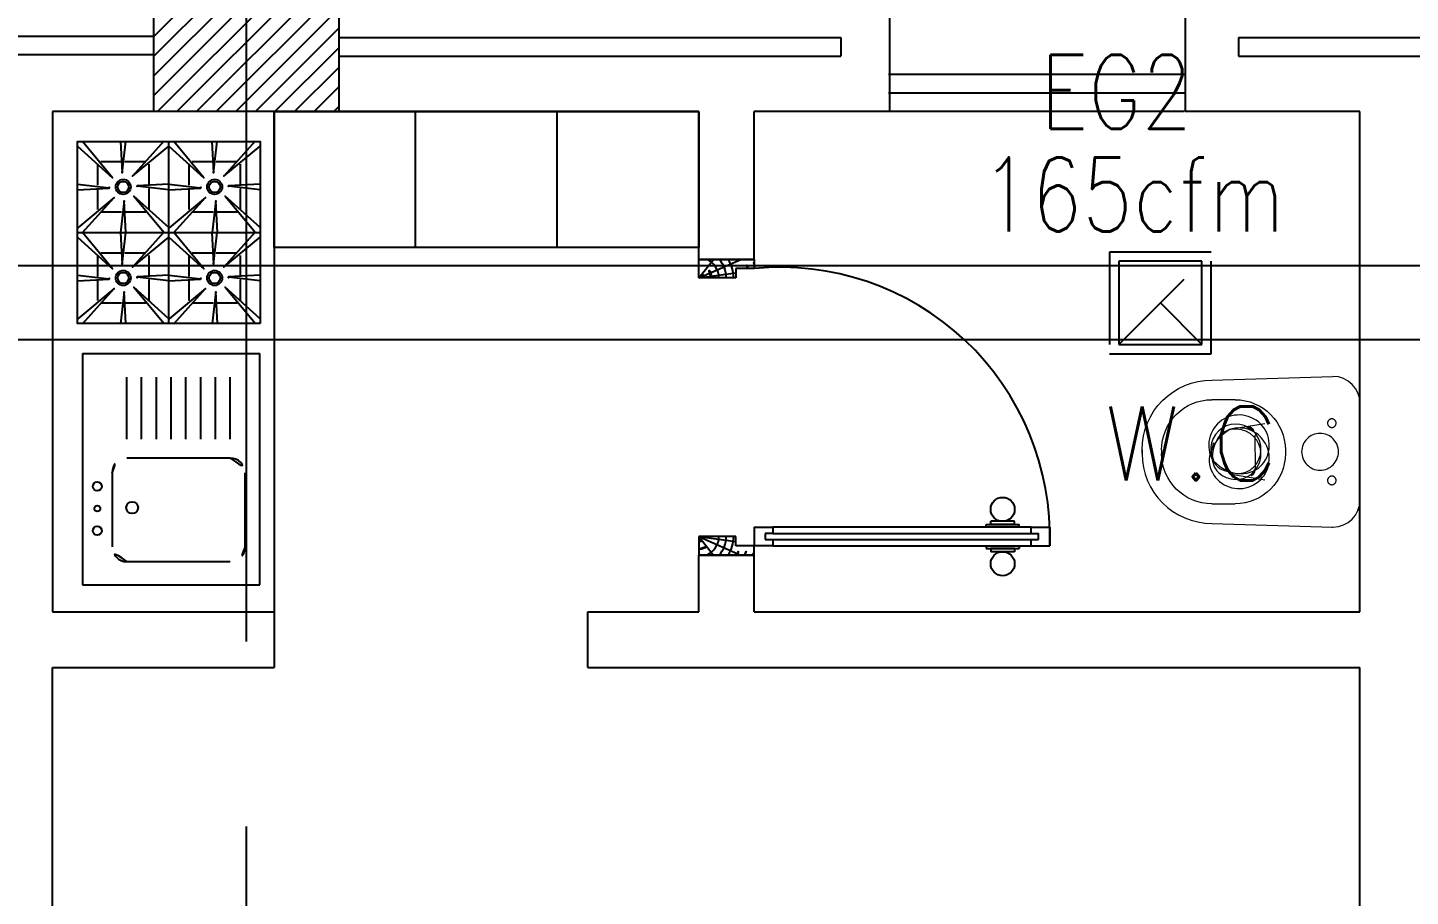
# Model space of a CAD drawing. Extents: x 417866230.2 to 417866327.8, y 43498045.5 to 43498135.4.
# Drawn here: x 417866266.405 to 417866270.148, y 43498119.548 to 43498121.899 of the extents above; entities that cross this region are included whole.
import ezdxf
from ezdxf.enums import TextEntityAlignment as Align

# ---------------------------------------------------------------- set-up
doc = ezdxf.new("R2010")
doc.units = 0
doc.header["$MEASUREMENT"] = 0
for name, pattern in [('CENTERX2', [4, 2.5, -0.5, 0.5, -0.5]), ('HIDDEN', [0.375, 0.25, -0.125]), ('HIDDEN2', [0.1875, 0.125, -0.0625])]:
    doc.linetypes.add(name, pattern=pattern)
doc.layers.get('0').update_dxf_attribs({"linetype": 'CONTINUOUS'})
for name, color, linetype in [('A-FURN-W', 9, 'CONTINUOUS'), ('AXES', 11, 'CENTERX2'), ('COL', 9, 'CONTINUOUS'), ('DOOR', 9, 'CONTINUOUS'), ('E-PANELBX', 9, 'CONTINUOUS'), ('EXDUCT', 10, 'CONTINUOUS'), ('FIX', 9, 'CONTINUOUS'), ('HAT', 12, 'CONTINUOUS'), ('INSUL', 9, 'CONTINUOUS'), ('K-FUR', 9, 'CONTINUOUS'), ('M-EGU.', 2, 'CONTINUOUS'), ('RM-NAME', 9, 'CONTINUOUS'), ('SCD', 2, 'CONTINUOUS'), ('WALL', 4, 'CONTINUOUS'), ('WIN', 9, 'CONTINUOUS')]:
    doc.layers.add(name, color=color, linetype=linetype)
doc.styles.add('ROMANS', font='ROMANS.shx', dxfattribs={"width": 0.6})

# ---------------------------------------------------------------- blocks, each defined once
blk = doc.blocks.new('*X90')
at = {"color": 0}
for p, q in [((49339.2220864851, 69544.7983588907), (49795.4237275944, 70001)), ((49339.2220864851, 69597.8313674797), (49742.39071900542, 70001)), ((49339.22208648511, 69650.8643760687), (49689.35771041642, 70001)), ((49339.22208648512, 69703.89738465768), (49636.32470182743, 70001)), ((49339.22208648513, 69756.93039324669), (49583.29169323844, 70001)), ((49339.22208648513, 69809.96340183569), (49530.25868464945, 70001)), ((49339.22208648514, 69862.99641042468), (49477.22567606046, 70001)), ((49339.22208648515, 69916.02941901368), (49424.19266747147, 70001)), ((49339.22208648515, 69969.06242760268), (49371.15965888248, 70001)), ((49348.4567361834, 69501), (49839.2220864851, 69991.76535030169)), ((49401.48974477239, 69501), (49839.22208648509, 69938.7323417127)), ((49454.52275336138, 69501), (49839.22208648508, 69885.6993331237)), ((49507.55576195037, 69501), (49839.22208648508, 69832.6663245347)), ((49560.58877053936, 69501), (49839.22208648507, 69779.63331594571)), ((49613.62177912835, 69501), (49839.22208648506, 69726.60030735671)), ((49666.65478771734, 69501), (49839.22208648505, 69673.56729876771)), ((49719.68779630634, 69501), (49839.22208648505, 69620.53429017872)), ((49772.72080489533, 69501), (49839.22208648505, 69567.50128158972)), ((49825.75381348432, 69501), (49839.22208648504, 69514.46827300072))]:
    blk.add_line(p, q, dxfattribs=at)
blk = doc.blocks.new('WC')
at = {"layer": 'FIX', "lineweight": 20}
for p, q in [((474.9999999413267, 140.8204326525447), (537.9999999286374, 140.8204326525447)), ((394.8190632528858, 75.68691823486006), (490.3663137183757, 60.12952448159922)), ((338.9999999767169, 4.820432680950034), (338.9999999767169, -4.817951826087665)), ((533.686589507095, 24.24526864886866), (539.5413532510865, 0.001240431301994249)), ((539.5413532510865, 0.001240431301994249), (533.686589507095, -24.24278778629377)), ((673.9999998932471, 4.820432681706734), (673.9999998932471, -4.817951825360069)), ((490.3663137183757, -60.12704361174838), (394.8190632528858, -75.6844373869535)), ((537.9999999286374, -140.8179517899407), (474.9999999413267, -140.8179517899407)), ((213.1572988978005, -203.8179517742828), (210.0000000034925, -203.8179517742828))]:
    blk.add_line(p, q, dxfattribs=at)
at = {"layer": 'FIX', "linetype": 'Continuous', "lineweight": 20}
blk.add_line((420.1086438769707, -47.34975640615448), (420.4314501879271, 44.6286713128502), dxfattribs=at)
at = {"layer": 'FIX', "lineweight": 20}
for points in [[(210.0000000031432, -203.8179517742828, -0.4142135623720295), (137.0000000270666, -130.8179517899407), (137.0000000270666, 0.001240427664015442), (137.0000000270666, 130.8204326531268, -0.4142135623805538), (210.0000000088476, 203.8204326368577)], [(726.999999880034, -4.820432680658996), (726.999999880034, 4.817951825360069, 0.414213562373095), (537.9999999286374, 193.8179517767567), (210.0000000029104, 203.8179517742537)], [(726.999999880034, 4.820432680658996), (726.999999880034, -4.817951825360069, -0.414213562373095), (537.9999999286374, -193.8179517767567), (210.0000000029104, -203.8179517742537)]]:
    blk.add_lwpolyline(points, format="xyb", dxfattribs=at)
at = {"layer": 'FIX', "linetype": 'HIDDEN', "lineweight": 20, "ltscale": 0.05}
for centre in [(213.1572988978005, 77.50124041197705), (213.1572988978005, -77.49875954940217)]:
    blk.add_circle(centre, 11.63803426258817, dxfattribs=at)
at = {"layer": 'FIX', "linetype": 'HIDDEN2', "lineweight": 20, "ltscale": 0.3}
blk.add_circle((245, 0), 49.81065704648448, dxfattribs=at)
at = {"layer": 'FIX', "lineweight": 20}
for centre, radius, start, end in [((474.9999999444699, 4.820432684820844), 135.999999967722, 90.00000000333506, 180.0000000016675), ((537.9999999254942, 4.820432684820844), 135.999999967722, 359.9999999983325, 90), ((464.3609761304106, -17.61048578153714), 81.97430560104621, 51.07583289591406, 71.50404722140216), ((473.0448338629212, -6.857746605353896), 68.15291692588886, 27.15318190886178, 51.07583290867439), ((474.9999999413267, -4.817951825360069), 135.9999999645952, 180, 270), ((473.0448338628048, 6.860227468045196), 68.15291692606822, 308.9241670913256, 332.8468180911382), ((537.9999999286374, -4.817951825360069), 135.9999999645952, 270, 0), ((464.360976150725, 17.61296664757538), 81.97430559098913, 288.495952764492, 308.9241670913256)]:
    blk.add_arc(centre, radius, start, end, dxfattribs=at)
at = {"layer": 'FIX', "linetype": 'Continuous', "lineweight": 20}
for centre, start, end in [((442.6786698182113, 45.53535193303833), 88.38785175708362, 182.3337855616429), ((442.355863507255, -45.58543171666679), 177.6662144383571, 271.6121482429164)]:
    blk.add_arc(centre, 22.26568775101992, start, end, dxfattribs=at)
blk = doc.blocks.new('A$C3CD36B94')
at = {"layer": 'DOOR', "color": 0, "linetype": 'ByBlock'}
for p, q in [((105.9309976578224, 950.4272783513879), (55.93099765782245, 950.4272783513879)), ((55.93099765782245, 800.4272783513879), (55.93099765782245, 950.4272783513879)), ((105.9309976578224, 850.4272783513879), (105.9309976578224, 950.4272783513879)), ((805.9309976578297, 950.4272783484776), (855.9309976578297, 950.4272783484776)), ((805.9309976578297, 850.4272783484776), (805.9309976578297, 950.4272783484776)), ((855.9309976578297, 800.4272783484776), (855.9309976578297, 950.4272783484776)), ((855.9309976578297, 950.4272783484776), (855.9309976578297, 800.4272783484776)), ((80.93099765782245, 850.4272783513879), (105.9309976578224, 850.4272783513879)), ((80.93099765782245, 800.4272783513879), (80.93099765782245, 850.4272783513879)), ((830.9309976578297, 850.4272783484776), (805.9309976578297, 850.4272783484776)), ((830.9309976578297, 800.4272783484776), (830.9309976578297, 850.4272783484776)), ((55.93099765782245, 800.4272783513879), (80.93099765782245, 800.4272783513879)), ((130.9309976578224, 800.4272783513879), (80.93099765782245, 800.4272783513879)), ((80.93099765782245, 750.4272783513879), (80.93099765782245, 800.4272783513879)), ((130.9309976578224, 800.4272783513879), (130.9309976578224, 750.4272783513879)), ((855.9309976578297, 800.4272783484776), (830.9309976578297, 800.4272783484776)), ((97.93099765782245, 750.4272783513879), (80.93099765782245, 750.4272783513879)), ((113.9309976578224, 770.4272783513879), (97.93099765782245, 770.4272783513879)), ((97.93099765782245, 770.4272783513879), (97.93099765782245, 750.4272783513879)), ((113.9309976578224, 750.4272783513879), (113.9309976578224, 770.4272783513879)), ((130.9309976578224, 750.4272783513879), (113.9309976578224, 750.4272783513879)), ((64.7309976577817, 95.3848211299919), (64.7309976577817, 160.1848211299803)), ((73.7309976577817, 160.1848211299803), (64.7309976577817, 160.1848211299803)), ((73.7309976577817, 172.7848211299861), (73.7309976577817, 82.78482112998608)), ((80.93099765782245, 172.7848211299861), (73.7309976577817, 172.7848211299861)), ((73.7309976577817, 95.3848211299919), (73.7309976577817, 160.1848211299803)), ((130.9309976578224, 172.7848211299861), (138.1309976578632, 172.7848211299861)), ((138.1309976578632, 172.7848211299861), (138.1309976578632, 82.78482112998608)), ((138.1309976578632, 95.3848211299919), (138.1309976578632, 160.1848211299803)), ((138.1309976578632, 160.1848211299803), (147.1309976578632, 160.1848211299803)), ((147.1309976578632, 95.3848211299919), (147.1309976578632, 160.1848211299803)), ((73.7309976577817, 95.3848211299919), (64.7309976577817, 95.3848211299919)), ((80.93099765782245, 82.78482112998608), (73.7309976577817, 82.78482112998608)), ((130.9309976578224, 82.78482112998608), (138.1309976578632, 82.78482112998608)), ((138.1309976578632, 95.3848211299919), (147.1309976578632, 95.3848211299919)), ((80.93099765782245, 50.42727835138794), (80.93099765782245, 0.4272783513879403)), ((80.93099765782245, 50.42727835138794), (97.93099765779334, 50.42727835138794)), ((97.93099765779334, 50.42727835138794), (97.93099765779334, 30.42727835138794)), ((113.9309976578224, 50.42727835138794), (113.9309976578224, 30.42727835138794)), ((113.9309976578224, 50.42727835138794), (130.9309976578224, 50.42727835138794)), ((130.9309976578224, 50.42727835138794), (130.9309976572986, 0.4272783513588365)), ((130.9309976578224, 0.4272783513879403), (80.93099765782245, 0.4272783513879403)), ((80.93099765782245, 0.4272783513879403), (130.9309976578224, 0.4272783513879403)), ((97.93099765782245, 30.42727835138794), (113.9309976578224, 30.42727835138794))]:
    blk.add_line(p, q, dxfattribs=at)
at = {"layer": 'DOOR', "color": 9, "linetype": 'ByBlock'}
for p, q in [((105.9309976578224, 950.4272783513879), (55.93099765782245, 910.2815440355334)), ((105.9309976578224, 950.4272783513879), (55.93099765782245, 836.7173483589431)), ((105.9309976578224, 950.4272783513879), (92.5737116143282, 850.4272783513879)), ((805.9309976578297, 950.4272783484776), (819.288283701324, 850.4272783484776)), ((805.9309976578297, 950.4272783484776), (855.9309976578297, 836.7173483560327)), ((805.9309976578297, 950.4272783484776), (855.9309976578297, 910.2815440326231))]:
    blk.add_line(p, q, dxfattribs=at)
at = {"layer": 'DOOR', "linetype": 'ByBlock'}
for p, q in [((80.93099765782245, 750.4272783513879), (80.93099765782245, 50.42727835138794)), ((97.93099765782245, 750.4272783513879), (97.93099765779334, 50.42727835138794)), ((113.9309976578224, 750.4272783513879), (113.9309976578224, 50.42727835138794)), ((130.9309976578224, 50.42727835138794), (130.9309976578224, 750.4272783513879))]:
    blk.add_line(p, q, dxfattribs=at)
at = {"layer": 'DOOR', "color": 0, "linetype": 'ByBlock'}
for centre in [(32.40005344280507, 127.7848211299861), (179.4619418727816, 127.7848211299861)]:
    blk.add_circle(centre, 32.39999999998526, dxfattribs=at)
at = {"layer": 'DOOR', "color": 9, "linetype": 'ByBlock'}
for centre, radius, start, end in [((105.9309976578224, 950.4272783513879), 34.40195781277725, 180, 270), ((105.9309976578224, 950.4272783513879), 14.40195781277725, 180, 270), ((805.9309976578297, 950.4272783484776), 34.40195781277725, 270, 0), ((805.9309976578297, 950.4272783484776), 14.40195781277725, 270, 0), ((105.9309976578224, 950.4272783513879), 54.40195781277725, 203.2073828919768, 270), ((805.9309976578297, 950.4272783484776), 54.40195781277725, 270, 336.7926171080232), ((105.9309976578224, 950.4272783513879), 74.40195781277725, 227.776426416831, 270), ((105.9309976578224, 950.4272783513879), 94.40195781277725, 238.0181880330829, 270), ((805.9309976578297, 950.4272783484776), 74.40195781277725, 270, 312.223573583169), ((805.9309976578297, 950.4272783484776), 94.40195781277725, 270, 301.9818119669171), ((105.9309976578224, 950.4272783513879), 114.4019578127773, 244.083841882062, 257.3774258712913), ((105.9309976578224, 950.4272783513879), 134.4019578127773, 248.1598493930305, 259.2800236451594), ((805.9309976578297, 950.4272783484776), 134.4019578127773, 280.7199763548406, 291.8401506069695), ((105.9309976578224, 950.4272783513879), 154.4019578127773, 251.1052885492919, 256.2857707775487), ((805.9309976578297, 950.4272783484776), 154.4019578127773, 283.7142292224513, 288.894711450708)]:
    blk.add_arc(centre, radius, start, end, dxfattribs=at)
at = {"layer": 'DOOR', "linetype": 'HIDDEN', "ltscale": 0.5}
blk.add_arc((105.9309976578152, 728.5522783511387), 728.5540581347677, 268.0335354317036, 5.661685100076586, dxfattribs=at)
blk = doc.blocks.new('RM1')
at = {"layer": 'RM-NAME', "style": 'ROMANS'}
for tag, p in [('ROOMNAME1', (0, 323.8095238059759)), ('ROOMNAME2', (0, 0))]:
    blk.add_attdef(tag, text='', height=200, dxfattribs=at).set_placement(p, align=Align.MIDDLE)
blk = doc.blocks.new('A$C68711307')
at = {"layer": 'A-FURN-W'}
for p, q in [((3.295186843388365e-07, 1.362504917779006e-07), (3.295186843388365e-07, 0.626605155900279)), ((3.295186843388365e-07, 0.626605155900279), (0.4800003295187025, 0.626605155900279)), ((0.4800003295187025, 0.626605155900279), (0.4800003295187025, 1.362504917779006e-07)), ((0.1200003295186889, 0.5634146310204642), (0.4000003295186616, 0.5634146310204642)), ((0.08000032951872527, 0.3234146310204551), (0.08000032951872527, 0.5234146310205006)), ((0.4400003295186252, 0.5234146310205006), (0.4400003295186252, 0.3234146310204551)), ((0.4000003295186616, 0.2834146310204915), (0.1200003295186889, 0.2834146310204915)), ((0.1200003295186889, 0.2320197278804699), (0.1200003295186889, 0.0643361122594115)), ((0.1600003295186525, 0.2320197278804699), (0.1600003295186525, 0.0643361122594115)), ((0.2000003295187298, 0.2320197278804699), (0.2000003295186161, 0.0643361122594115)), ((0.2400003295186934, 0.2320197278804699), (0.2400003295186934, 0.0643361122594115)), ((0.2800003295186571, 0.2320197278804699), (0.2800003295186571, 0.0643361122594115)), ((0.3200003295186207, 0.2320197278804699), (0.3200003295186207, 0.0643361122594115)), ((0.360000329518698, 0.2320197278804699), (0.360000329518698, 0.0643361122594115)), ((0.4000003295186616, 0.2320197278804699), (0.4000003295186616, 0.0643361122594115)), ((3.295186843388365e-07, 1.362504917779006e-07), (0.4800003295187025, 1.362504917779006e-07))]:
    blk.add_line(p, q, dxfattribs=at)
for centre, major_axis, ratio, start_param, end_param in [((0.1200003295186889, 0.5234146310205006), (-0.02828427124745597, 0.02828427124745597), 0.9999999999987707, 5.497787143781239, 7.068583470577649), ((0.4000003295186616, 0.5234146310205006), (-0.02828427124747747, 0.02828427124747747), 0.9999999999992397, 3.926990816986485, 5.497787143780621), ((0.1200003295186889, 0.3234146310204551), (-0.02828427124746943, 0.02828427124746943), 0.9999999999995244, 0.7853981633976861, 2.356194490191823), ((0.4000003295186616, 0.3234146310204551), (-0.02828427124747302, 0.02828427124747303), 0.9999999999995544, 2.356194490190985, 3.926990816986327)]:
    blk.add_ellipse(centre, major_axis=major_axis, ratio=ratio, start_param=start_param, end_param=end_param, dxfattribs=at)
at = {"layer": 'A-FURN-W', "extrusion": (0, 0, -1)}
for centre, major_axis, ratio in [((0.04000032951864796, 0.479903989483546), (-0.008485281374259527, 0.008485281374259529), 0.999999999993301), ((0.04000032951864796, 0.4199039894836005), (-0.005656854249491195, 0.005656854249491196), 1), ((0.1343899109381255, 0.4173802821322852), (-0.01131370849898239, 0.01131370849898239), 0.9999999999989951)]:
    blk.add_ellipse(centre, major_axis=major_axis, ratio=ratio, dxfattribs=at)
blk.add_ellipse((0.04000032951864796, 0.3599039894835414), major_axis=(-0.008485281374225422, 0.008485281374225424), ratio=0.9999999999986602, start_param=6.283185307178246, end_param=12.56637061435783, dxfattribs=at)
blk = doc.blocks.new('RANGE')
at = {"layer": 'K-FUR'}
for p, q in [((0.4500000000007276, 0.9037388509314042), (0.4500000000007276, 0)), ((0, 0.4518694254657021), (0.9000000000014552, 0.4518694254657021))]:
    blk.add_line(p, q, dxfattribs=at)
for points in [[(-0.0009347127306682523, 0.8788917408219277), (0.172354857710161, 0.7228772246799053, 0.0251745177584795), (0.1797917936455633, 0.7303450557246833), (0.02322564538553706, 0.9028041381989169)], [(0.2114181666220247, 0.9037388509314042), (0.2196457479840319, 0.7469013604040811, 0.0251745177584795), (0.2301850097865099, 0.7469232065468532), (0.2377596894402814, 0.9037388509314042)], [(0.4260876026273763, 0.9037388509277662), (0.270073086485354, 0.7304492804887559, 0.0251745177584795), (0.277540917530132, 0.7230123445551726), (0.4500000000043656, 0.8795784928133799)], [(0.4490652872700593, 0.8788917408219277), (0.6223548577108886, 0.7228772246799053, 0.0251745177584795), (0.6297917936462909, 0.7303450557246833), (0.4732256453862647, 0.9028041381989169)], [(0.6614181666227523, 0.9037388509314042), (0.6696457479847595, 0.7469013604040811, 0.0251745177584795), (0.6801850097872375, 0.7469232065468532), (0.687759689441009, 0.9037388509314042)], [(0.8760876026281039, 0.9037388509277662), (0.7200730864860816, 0.7304492804887559, 0.0251745177584795), (0.7275409175308596, 0.7230123445551726), (0.9000000000050932, 0.8795784928133799)], [(0, 0.6642713391793222), (0.1559027777875599, 0.6724498861858592, 0.0251745177584795), (0.1558809316484258, 0.6829891479901562), (0, 0.6905186781295924)], [(0.4500000000007276, 0.691336937210508), (0.2940972222131677, 0.6831583902057901, 0.0251745177584795), (0.2941190683559398, 0.6726191284014931), (0.4500000000043656, 0.6650895982620568)], [(0.4500000000007276, 0.6642713391793222), (0.6059027777882875, 0.6724498861858592, 0.0251745177584795), (0.6058809316491534, 0.6829891479901562), (0.4500000000007276, 0.6905186781295924)], [(0.9000000000014552, 0.691336937210508), (0.7440972222138953, 0.6831583902057901, 0.0251745177584795), (0.7441190683566674, 0.6726191284014931), (0.9000000000050932, 0.6650895982620568)], [(0.02391239737698925, 0.4518694254657021), (0.1799269135190116, 0.6251589959047124, 0.0251745177584795), (0.1724590824742336, 0.6325959318382957), (0, 0.4760297835800884)], [(0.4509347127350338, 0.4767165355715406), (0.2776451422942046, 0.6327310517135629, 0.0251745177584795), (0.2702082063588023, 0.6252632206687849), (0.4267743546188285, 0.4528041381945513)], [(0.4739123973777168, 0.4518694254657021), (0.6299269135197392, 0.6251589959047124, 0.0251745177584795), (0.6224590824749612, 0.6325959318382957), (0.4500000000007276, 0.4760297835800884)], [(0.9009347127357614, 0.4767165355715406), (0.7276451422949322, 0.6327310517135629, 0.0251745177584795), (0.7202082063595299, 0.6252632206687849), (0.8767743546195561, 0.4528041381945513)], [(0.2385818333677889, 0.4518694254657021), (0.2303542520094197, 0.6087069159857492, 0.0251745177584795), (0.2198149902069417, 0.6086850698429771), (0.2122403105531703, 0.4518694254657021)], [(0.6885818333685165, 0.4518694254657021), (0.6803542520101473, 0.6087069159857492, 0.0251745177584795), (0.6698149902076693, 0.6086850698429771), (0.6622403105538979, 0.4518694254657021)], [(-0.0009347127306682523, 0.4270223153562256), (0.172354857710161, 0.2710077992142033, 0.0251745177584795), (0.1797917936455633, 0.2784756302589813), (0.02322564538553706, 0.4509347127332148)], [(0.2114181666220247, 0.4518694254657021), (0.2196457479840319, 0.295031934938379, 0.0251745177584795), (0.2301850097865099, 0.2950537810811511), (0.2377596894402814, 0.4518694254657021)], [(0.4260876026273763, 0.4518694254620641), (0.270073086485354, 0.2785798550230538, 0.0251745177584795), (0.277540917530132, 0.2711429190894705), (0.4500000000043656, 0.4277090673476778)], [(0.4490652872700593, 0.4270223153562256), (0.6223548577108886, 0.2710077992142033, 0.0251745177584795), (0.6297917936462909, 0.2784756302589813), (0.4732256453862647, 0.4509347127332148)], [(0.6614181666227523, 0.4518694254657021), (0.6696457479847595, 0.295031934938379, 0.0251745177584795), (0.6801850097872375, 0.2950537810811511), (0.687759689441009, 0.4518694254657021)], [(0.8760876026281039, 0.4518694254620641), (0.7200730864860816, 0.2785798550230538, 0.0251745177584795), (0.7275409175308596, 0.2711429190894705), (0.9000000000050932, 0.4277090673476778)], [(0, 0.2124019137136202), (0.1559027777875599, 0.2205804607201571, 0.0251745177584795), (0.1558809316484258, 0.2311197225244541), (0, 0.2386492526638904)], [(0.4500000000007276, 0.239467511744806), (0.2940972222131677, 0.231288964740088, 0.0251745177584795), (0.2941190683559398, 0.220749702935791), (0.4500000000043656, 0.2132201727963547)], [(0.4500000000007276, 0.2124019137136202), (0.6059027777882875, 0.2205804607201571, 0.0251745177584795), (0.6058809316491534, 0.2311197225244541), (0.4500000000007276, 0.2386492526638904)], [(0.9000000000014552, 0.239467511744806), (0.7440972222138953, 0.231288964740088, 0.0251745177584795), (0.7441190683566674, 0.220749702935791), (0.9000000000050932, 0.2132201727963547)], [(0.02391239737698925, 0), (0.1799269135190116, 0.1732895704390103, 0.0251745177584795), (0.1724590824742336, 0.1807265063725936), (0, 0.02416035811438633)], [(0.2385818333677889, 0), (0.2303542520094197, 0.1568374905200471, 0.0251745177584795), (0.2198149902069417, 0.156815644377275), (0.2122403105531703, 0)], [(0.4509347127350338, 0.02484711010583851), (0.2776451422942046, 0.1808616262478608, 0.0251745177584795), (0.2702082063588023, 0.1733937952030828), (0.4267743546188285, 0.0009347127288492629)], [(0.4739123973777168, 0), (0.6299269135197392, 0.1732895704390103, 0.0251745177584795), (0.6224590824749612, 0.1807265063725936), (0.4500000000007276, 0.02416035811438633)], [(0.6885818333685165, 0), (0.6803542520101473, 0.1568374905200471, 0.0251745177584795), (0.6698149902076693, 0.156815644377275), (0.6622403105538979, 0)], [(0.9009347127357614, 0.02484711010583851), (0.7276451422949322, 0.1808616262478608, 0.0251745177584795), (0.7202082063595299, 0.1733937952030828), (0.8767743546195561, 0.0009347127288492629)]]:
    blk.add_lwpolyline(points, format="xyb", dxfattribs=at)
blk.add_lwpolyline([(0, 0), (0, 0.9037388509314042), (0.9000000000014552, 0.9037388509314042), (0.9000000000014552, 0)], close=True, dxfattribs=at)
for points in [[(0.09999999999854481, 0.6856883694708813), (0.09999999999854481, 0.7880191030235437)], [(0.11316158979389, 0.8037388509292214), (0.2166640943214588, 0.8037388509292214)], [(0.2329293807779322, 0.8037388509292214), (0.3360564970389532, 0.8037388509292214)], [(0.3500000000021828, 0.7887939739484864), (0.3500000000021828, 0.6860910095110739)], [(0.5499999999992724, 0.6856883694708813), (0.5499999999992724, 0.7880191030235437)], [(0.5631615897946176, 0.8037388509292214), (0.6666640943221864, 0.8037388509292214)], [(0.6829293807786598, 0.8037388509292214), (0.7860564970396808, 0.8037388509292214)], [(0.8000000000029104, 0.7887939739484864), (0.8000000000029104, 0.6860910095110739)], [(0.09999999999490683, 0.5668143024395249), (0.09999999999490683, 0.6695172668805753)], [(0.3500000000021828, 0.669919906920768), (0.3500000000058208, 0.5675891733662866)], [(0.5499999999956344, 0.5668143024395249), (0.5499999999956344, 0.6695172668805753)], [(0.8000000000029104, 0.669919906920768), (0.8000000000065484, 0.5675891733662866)], [(0.2170706192118814, 0.5518694254624279), (0.1139435029690503, 0.5518694254642469)], [(0.3368384102104756, 0.5518694254642469), (0.2333359056647168, 0.5518694254624279)], [(0.667070619212609, 0.5518694254624279), (0.5639435029697779, 0.5518694254642469)], [(0.7868384102112032, 0.5518694254642469), (0.6833359056654444, 0.5518694254624279)], [(0.11316158979389, 0.3518694254635193), (0.2166640943214588, 0.3518694254635193)], [(0.2329293807779322, 0.3518694254635193), (0.3360564970389532, 0.3518694254635193)], [(0.5631615897946176, 0.3518694254635193), (0.6666640943221864, 0.3518694254635193)], [(0.6829293807786598, 0.3518694254635193), (0.7860564970396808, 0.3518694254635193)], [(0.09999999999854481, 0.2338189440051792), (0.09999999999854481, 0.3361496775578416)], [(0.3500000000021828, 0.3369245484827843), (0.3500000000021828, 0.2342215840453719)], [(0.5499999999992724, 0.2338189440051792), (0.5499999999992724, 0.3361496775578416)], [(0.8000000000029104, 0.3369245484827843), (0.8000000000029104, 0.2342215840453719)], [(0.09999999999490683, 0.1149448769738228), (0.09999999999490683, 0.2176478414148733)], [(0.3500000000021828, 0.2180504814550659), (0.3500000000058208, 0.1157197479005845)], [(0.5499999999956344, 0.1149448769738228), (0.5499999999956344, 0.2176478414148733)], [(0.8000000000029104, 0.2180504814550659), (0.8000000000065484, 0.1157197479005845)], [(0.2170706192118814, 0.09999999999672582), (0.1139435029690503, 0.09999999999854481)], [(0.3368384102104756, 0.09999999999854481), (0.2333359056647168, 0.09999999999672582)], [(0.667070619212609, 0.09999999999672582), (0.5639435029697779, 0.09999999999854481)], [(0.7868384102112032, 0.09999999999854481), (0.6833359056654444, 0.09999999999672582)]]:
    blk.add_lwpolyline(points, dxfattribs=at)
for centre, radius in [((0.2250000000021828, 0.6778041381967341), 0.03727379841235234), ((0.2250000000021828, 0.6778041381967341), 0.02727379841235233), ((0.6750000000029104, 0.6778041381967341), 0.03727379841235234), ((0.6750000000029104, 0.6778041381967341), 0.02727379841235233), ((0.2250000000021828, 0.2259347127310321), 0.03727379841235234), ((0.2250000000021828, 0.2259347127310321), 0.02727379841235233), ((0.6750000000029104, 0.2259347127310321), 0.03727379841235234), ((0.6750000000029104, 0.2259347127310321), 0.02727379841235233)]:
    blk.add_circle(centre, radius, dxfattribs=at)
blk = doc.blocks.new('Rang')
at = {"layer": 'FIX', "xscale": -0.6637168141592866, "yscale": 0.6637168141592866, "zscale": 0.6637168141592921, "rotation": 90}
blk.add_blockref('RANGE', (0.5998266709721634, 0.5973451327443229), dxfattribs=at)

msp = doc.modelspace()

# ---------------------------------------------------------------- linework, layer by layer
at = {"layer": 'AXES'}
msp.add_line((417866266.9968632, 43498056.23778734), (417866266.9968632, 43498134.71525928), dxfattribs=at)
at = {"layer": 'COL'}
msp.add_lwpolyline([(417866266.7468632, 43498121.67208099), (417866266.7468632, 43498122.17208099), (417866267.2468632, 43498122.17208099), (417866267.2468632, 43498121.67208099)], close=True, dxfattribs=at)
at = {"layer": 'E-PANELBX'}
for p, q in [((417866267.0718632, 43498121.67208099), (417866267.0718632, 43498120.31808098)), ((417866267.0718632, 43498121.67208099), (417866268.2218633, 43498121.67208099)), ((417866267.0718632, 43498121.30421162), (417866267.0718632, 43498121.67208099)), ((417866267.4551966, 43498121.30421162), (417866267.4551966, 43498121.67208099)), ((417866267.8385299, 43498121.30421162), (417866267.8385299, 43498121.67208099)), ((417866268.2218633, 43498121.67208099), (417866268.2218633, 43498121.30421162)), ((417866268.2218633, 43498121.30421162), (417866267.0718632, 43498121.30421162))]:
    msp.add_line(p, q, dxfattribs=at)
at = {"layer": 'EXDUCT', "linetype": 'Continuous'}
for p, q in [((417866272.4334249, 43498121.25427355), (417866261.9720961, 43498121.25427355)), ((417866272.4334249, 43498121.05427355), (417866261.9720961, 43498121.05427355))]:
    msp.add_line(p, q, dxfattribs=at)
at = {"layer": 'INSUL'}
for p, q in [((417866265.4607507, 43498121.87606082), (417866266.7468632, 43498121.87606082)), ((417866267.2468632, 43498121.87208098), (417866268.6064658, 43498121.87208098)), ((417866268.6064658, 43498121.87208098), (417866268.6064658, 43498121.82208098)), ((417866269.68314, 43498121.87208098), (417866273.8968632, 43498121.87208098)), ((417866269.68314, 43498121.87208098), (417866269.68314, 43498121.82208098)), ((417866265.4607507, 43498121.82606082), (417866266.7468632, 43498121.82606082)), ((417866267.2468632, 43498121.82208098), (417866268.6064658, 43498121.82208098)), ((417866269.68314, 43498121.82208098), (417866273.8968632, 43498121.82208098))]:
    msp.add_line(p, q, dxfattribs=at)
at = {"layer": 'M-EGU.', "linetype": 'HIDDEN'}
for p, q in [((417866269.6089687, 43498121.29177354), (417866269.3339687, 43498121.29177354)), ((417866269.3339687, 43498121.29177354), (417866269.3339687, 43498121.01677354)), ((417866269.6089687, 43498121.01677354), (417866269.6089687, 43498121.29177354)), ((417866269.3589687, 43498121.04177354), (417866269.5839687, 43498121.26677354)), ((417866269.4714687, 43498121.15427355), (417866269.5839687, 43498121.04177354)), ((417866269.3339687, 43498121.01677354), (417866269.6089687, 43498121.01677354))]:
    msp.add_line(p, q, dxfattribs=at)
at = {"layer": 'M-EGU.'}
for p, q in [((417866269.5839687, 43498121.26677354), (417866269.3589687, 43498121.26677354)), ((417866269.3589687, 43498121.26677354), (417866269.3589687, 43498121.04177354)), ((417866269.5839687, 43498121.04177354), (417866269.5839687, 43498121.26677354)), ((417866269.3589687, 43498121.04177354), (417866269.5839687, 43498121.04177354))]:
    msp.add_line(p, q, dxfattribs=at)
at = {"layer": 'WALL'}
for p, q in [((417866268.7385362, 43498121.97208098), (417866268.7385362, 43498121.67208099)), ((417866269.5385361, 43498121.97208098), (417866269.5385361, 43498121.67208099)), ((417866266.4718633, 43498121.67208099), (417866266.4718633, 43498120.31808098)), ((417866268.2218633, 43498121.67208099), (417866266.4718633, 43498121.67208099)), ((417866268.2218633, 43498121.27208099), (417866268.2218633, 43498121.67208099)), ((417866268.7385362, 43498121.67208099), (417866268.3718632, 43498121.67208099)), ((417866268.3718632, 43498121.27208099), (417866268.3718632, 43498121.67208099)), ((417866270.0118632, 43498121.67208099), (417866269.5385361, 43498121.67208099)), ((417866270.0118632, 43498120.31808098), (417866270.0118632, 43498121.67208099)), ((417866268.2218633, 43498121.27208099), (417866268.3718632, 43498121.27208099)), ((417866268.2218633, 43498120.31808098), (417866268.2218633, 43498120.47208098)), ((417866268.2218633, 43498120.47208098), (417866268.3718632, 43498120.47208098)), ((417866268.3718632, 43498120.31808098), (417866268.3718632, 43498120.47208098)), ((417866266.4718633, 43498120.31808098), (417866267.0718632, 43498120.31808098)), ((417866267.0718632, 43498120.31808098), (417866267.0718632, 43498120.16808099)), ((417866267.9218633, 43498120.16808099), (417866267.9218633, 43498120.31808098)), ((417866267.9218633, 43498120.31808098), (417866268.2218633, 43498120.31808098)), ((417866268.3718632, 43498120.31808098), (417866270.0118632, 43498120.31808098)), ((417866266.4718633, 43498120.16808099), (417866267.0718632, 43498120.16808099)), ((417866266.4718633, 43498118.30308098), (417866266.4718633, 43498120.16808099)), ((417866267.9218633, 43498120.16808099), (417866270.0118632, 43498120.16808099)), ((417866270.0118632, 43498117.25308099), (417866270.0118632, 43498120.16808099))]:
    msp.add_line(p, q, dxfattribs=at)
at = {"layer": 'WIN'}
for p, q in [((417866269.5358381, 43498121.77208099), (417866268.7358381, 43498121.77208099)), ((417866269.5358381, 43498121.72208098), (417866268.7358381, 43498121.72208098)), ((417866269.5358381, 43498121.67208099), (417866268.7358381, 43498121.67208099))]:
    msp.add_line(p, q, dxfattribs=at)

# ---------------------------------------------------------------- block references
at = {"layer": 'DOOR', "xscale": 0.0009999999892897904, "yscale": 0.0009999999892897904, "zscale": 0.001, "rotation": 90}
msp.add_blockref('A$C3CD36B94', (417866269.1722905, 43498120.41614999), dxfattribs=at)
at = {"layer": 'FIX', "xscale": -0.8250000000116415, "yscale": 0.8249999999970896, "zscale": 0.8250000000000002, "rotation": 180}
msp.add_blockref('Rang', (417866266.5398473, 43498121.59131181), dxfattribs=at)
at = {"layer": 'FIX', "xscale": -1, "rotation": 180}
msp.add_blockref('A$C68711307', (417866266.5533488, 43498121.01756717), dxfattribs=at)
at = {"layer": 'HAT', "xscale": 0.001000000047497451, "yscale": 0.0009999999892897904, "zscale": 0.001}
msp.add_blockref('*X90', (417866217.4076412, 43498052.17108098), dxfattribs=at)
at = {"layer": 'HAT'}
ref = msp.add_blockref('RM1', (417866269.5547568, 43498120.77411659), dxfattribs=dict(at, xscale=-0.001000000047497451, yscale=0.0009999999892897904, zscale=0.001, rotation=180))
ref.add_attrib('ROOMNAME2', 'W.C', dxfattribs={"layer": 'RM-NAME', "height": 0.2, "style": 'ROMANS'}).set_placement((417866269.5547568, 43498120.77411659), align=Align.MIDDLE)
at = {"layer": 'WALL', "xscale": -0.001000000047497451, "yscale": 0.0009999999892897904, "zscale": 0.001}
msp.add_blockref('WC', (417866270.1488633, 43498120.75143488), dxfattribs=at)

# ---------------------------------------------------------------- texts
at = {"layer": 'SCD', "style": 'ROMANS', "width": 0.8}
for s, p in [('EG2', (417866269.1462516, 43498121.62551646)), ('165cfm', (417866268.9855324, 43498121.34793797))]:
    msp.add_text(s, height=0.2, dxfattribs=at).set_placement(p)

doc.saveas('drawing.dxf')
